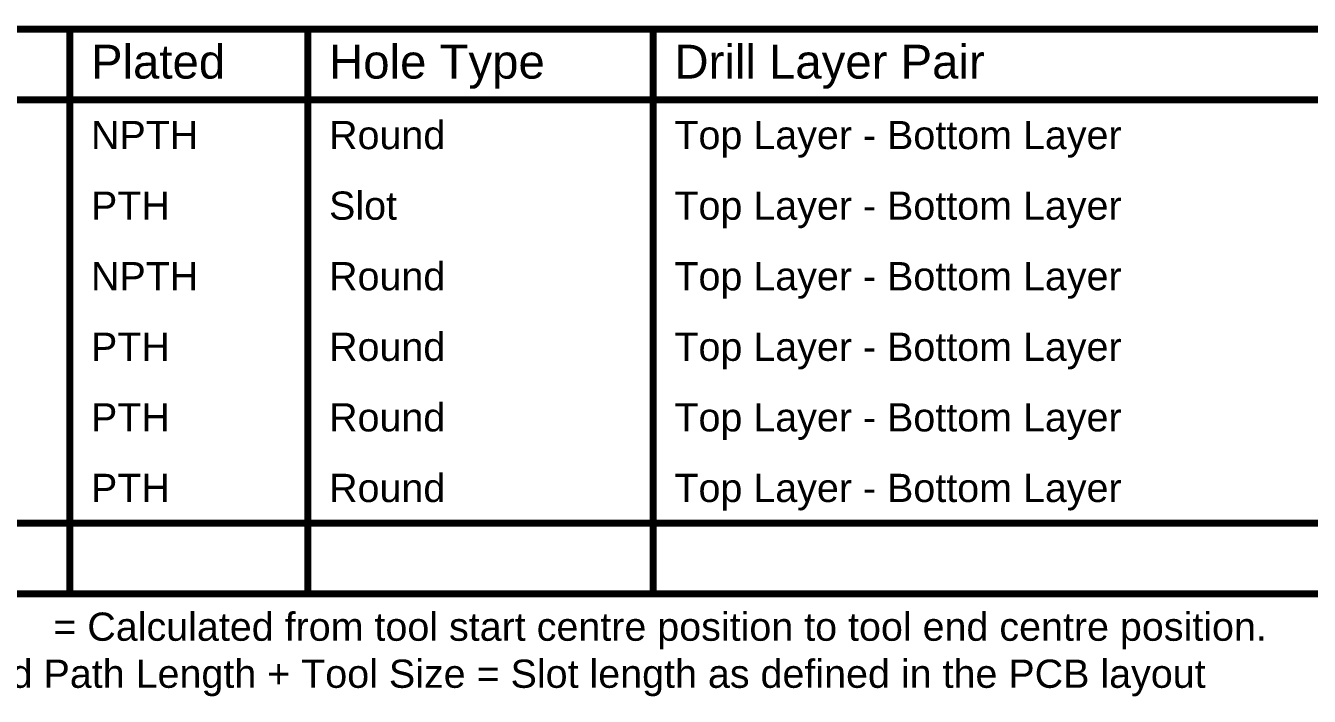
# Model space of a CAD drawing. Header units: inches. Extents: x -6 to 385, y -2 to 102.
# Drawn here: x 171.8 to 241.1, y 65.7 to 101.9 of the extents above; entities that cross this region are included whole.
import ezdxf

# ---------------------------------------------------------------- set-up
doc = ezdxf.new("R2010")
doc.units = ezdxf.units.IN
doc.layers.add('Drill Drawing', color=1, linetype='Continuous')
doc.styles.add('Arial', font='', dxfattribs={"height": 0.2})
doc.styles.get('Arial').set_extended_font_data('Arial')

msp = doc.modelspace()

# ---------------------------------------------------------------- linework, layer by layer
at = {"layer": 'Drill Drawing'}
for points in [[(116.776, 101.7, 0.381, 0.381, 0), (384.774, 101.7, 0.381, 0.381, 0)], [(174.19, 71.22, 0.381, 0.381, 0), (174.19, 101.7, 0.381, 0.381, 0)], [(187.04, 71.22, 0.381, 0.381, 0), (187.04, 101.7, 0.381, 0.381, 0)], [(205.678, 71.22, 0.381, 0.381, 0), (205.678, 101.7, 0.381, 0.381, 0)], [(116.776, 97.89, 0.381, 0.381, 0), (384.774, 97.89, 0.381, 0.381, 0)], [(116.776, 75.03, 0.381, 0.381, 0), (384.774, 75.03, 0.381, 0.381, 0)], [(116.776, 71.22, 0.381, 0.381, 0), (384.774, 71.22, 0.381, 0.381, 0)]]:
    msp.add_lwpolyline(points, format="xyseb", dxfattribs=at)
for points in [[(174.095, 101.7, 0.191, 0.191, 1), (174.286, 101.7, 0.191, 0.191, 1)], [(186.944, 101.7, 0.191, 0.191, 1), (187.135, 101.7, 0.191, 0.191, 1)], [(205.583, 101.7, 0.191, 0.191, 1), (205.774, 101.7, 0.191, 0.191, 1)], [(174.095, 71.22, 0.191, 0.191, 1), (174.286, 71.22, 0.191, 0.191, 1)], [(186.944, 71.22, 0.191, 0.191, 1), (187.135, 71.22, 0.191, 0.191, 1)], [(205.583, 71.22, 0.191, 0.191, 1), (205.774, 71.22, 0.191, 0.191, 1)]]:
    msp.add_lwpolyline(points, format="xyseb", close=True, dxfattribs=at)

# ---------------------------------------------------------------- texts
at = {"layer": 'Drill Drawing', "style": 'Arial'}
for s, height, p in [('Plated', 1.8288, (175.333, 99.033)), ('Hole Type', 1.8288, (188.183, 99.033)), ('Drill Layer Pair', 1.8288, (206.821, 99.033)), ('NPTH', 1.524, (175.333, 95.223)), ('Round', 1.524, (188.183, 95.223)), ('Top Layer - Bottom Layer', 1.524, (206.821, 95.223)), ('PTH', 1.524, (175.333, 91.413)), ('Slot', 1.524, (188.183, 91.413)), ('Top Layer - Bottom Layer', 1.524, (206.821, 91.413)), ('NPTH', 1.524, (175.333, 87.603)), ('Round', 1.524, (188.183, 87.603)), ('Top Layer - Bottom Layer', 1.524, (206.821, 87.603)), ('PTH', 1.524, (175.333, 83.793)), ('Round', 1.524, (188.183, 83.793)), ('Top Layer - Bottom Layer', 1.524, (206.821, 83.793)), ('PTH', 1.524, (175.333, 79.983)), ('Round', 1.524, (188.183, 79.983)), ('Top Layer - Bottom Layer', 1.524, (206.821, 79.983)), ('PTH', 1.524, (175.333, 76.173)), ('Round', 1.524, (188.183, 76.173)), ('Top Layer - Bottom Layer', 1.524, (206.821, 76.173)), ('= Calculated from tool start centre position to tool end centre position.', 1.524, (173.301, 68.681)), (' = Routed Path Length + Tool Size = Slot length as defined in the PCB layout', 1.524, (162.89, 66.141))]:
    msp.add_text(s, height=height, dxfattribs=at).set_placement(p)

doc.saveas('drawing.dxf')
